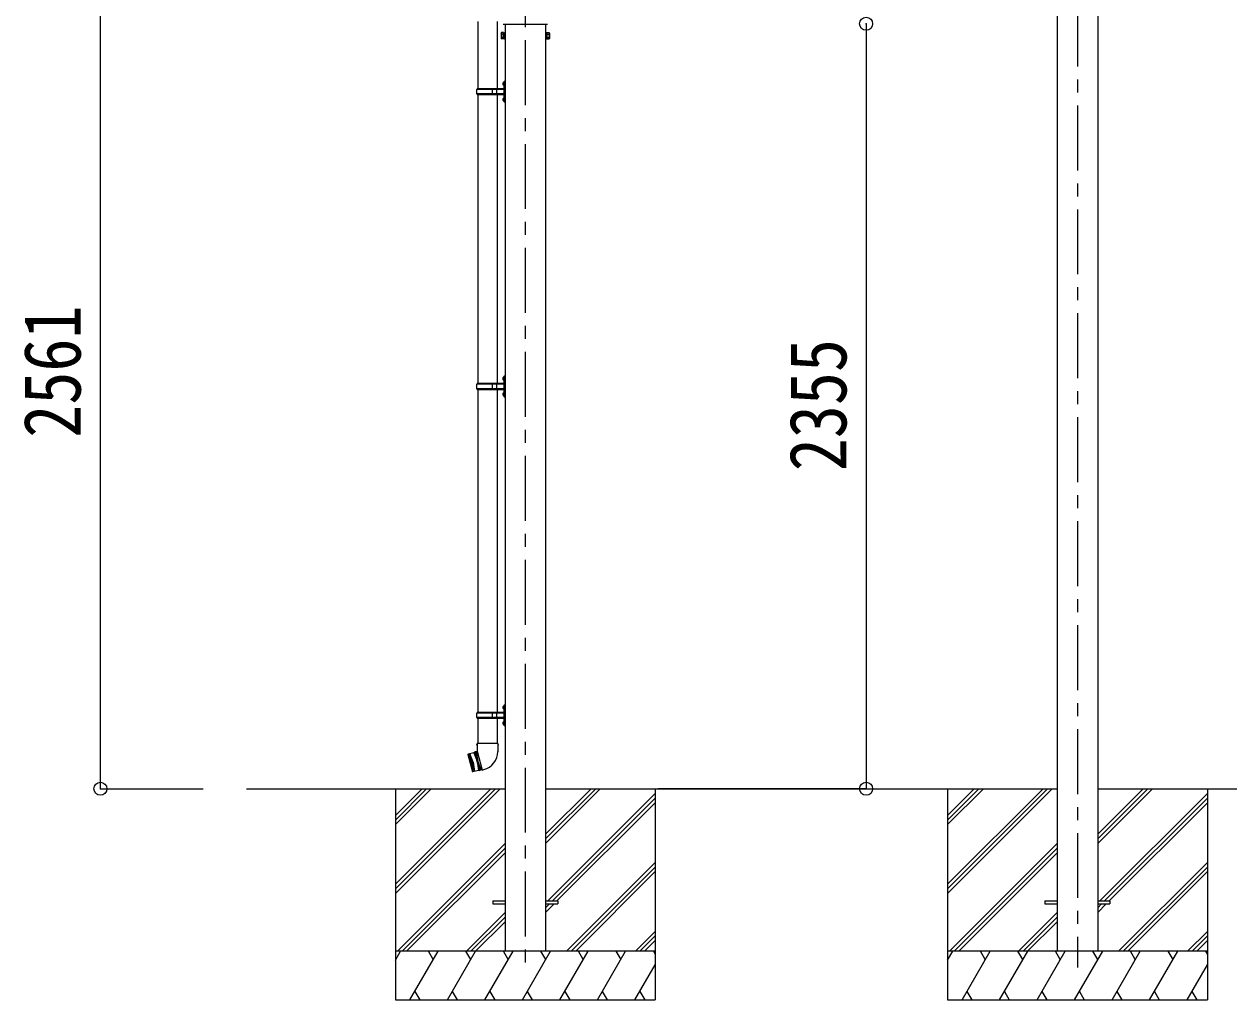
# Model space of a CAD drawing. Units: millimetres at full size, sheet at 1:40. Extents: x -11243 to 11243, y -7760 to 7760.
# Drawn here: x 694 to 4404, y -4998 to -1994 of the extents above; entities that cross this region are included whole.
import ezdxf
from ezdxf.enums import TextEntityAlignment as Align

# ---------------------------------------------------------------- set-up
doc = ezdxf.new("R2010")
doc.units = ezdxf.units.MM
doc.header["$LTSCALE"] = 40
doc.header["$PDMODE"] = 32
doc.header["$PDSIZE"] = 40
doc.linetypes.add('CHAIN1', pattern=[8, 5, -1, 1, -1])
doc.layers.add('0-3_ELV2', color=7, linetype='Continuous', lineweight=9)
doc.layers.add('0-6_OTH_LINE', color=6, linetype='Continuous', lineweight=9)
doc.styles.add('ＭＳ ゴシック', font='')
doc.styles.get('ＭＳ ゴシック').set_extended_font_data('MS Gothic')

msp = doc.modelspace()

# ---------------------------------------------------------------- linework, layer by layer
at = {"layer": '0-3_ELV2', "color": 5, "linetype": 'CHAIN1'}
for p, q in [((3937.19, -1604.08), (3937.19, -4898.39)), ((2237.2, -1722.95), (2237.2, -4898.39))]:
    msp.add_line(p, q, dxfattribs=at)
at = {"layer": '0-3_ELV2', "color": 4}
for p, q in [((3874.69, -1875), (3874.69, -4847.78)), ((3999.69, -1875), (3999.69, -4847.78)), ((2168.65, -1993.78), (2168.65, -1993.78)), ((2168.95, -1993.88), (2168.93, -1993.88)), ((2168.95, -1993.88), (2305.45, -1993.88)), ((2174.7, -1993.88), (2174.7, -4847.78)), ((2299.7, -1993.88), (2299.7, -4847.78)), ((2305.47, -1993.88), (2305.45, -1993.88)), ((2163.2, -2021.28), (2163.96, -2019.96)), ((2163.2, -2021.28), (2163.2, -2038.28)), ((2163.2, -2038.28), (2163.96, -2039.59)), ((2170.2, -2019.96), (2163.96, -2019.96)), ((2170.2, -2024.87), (2163.96, -2024.87)), ((2170.2, -2034.68), (2163.96, -2034.68)), ((2170.2, -2039.59), (2163.96, -2039.59)), ((2170.2, -2039.59), (2170.2, -2019.96)), ((2170.2, -2020.58), (2172.7, -2020.58)), ((2172.7, -2038.98), (2170.2, -2038.98)), ((2299.7, -2040.28), (2301.7, -2040.28)), ((2304.2, -2020.58), (2301.7, -2020.58)), ((2301.7, -2038.98), (2304.2, -2038.98)), ((2304.2, -2039.59), (2304.2, -2019.96)), ((2304.2, -2019.96), (2310.44, -2019.96)), ((2304.2, -2024.87), (2310.44, -2024.87)), ((2304.2, -2034.68), (2310.44, -2034.68)), ((2304.2, -2039.59), (2310.44, -2039.59)), ((2311.2, -2021.28), (2310.44, -2019.96)), ((2311.2, -2038.28), (2310.44, -2039.59)), ((2311.2, -2021.28), (2311.2, -2038.28)), ((2137.2, -4693.28), (2174.7, -4693.28)), ((2137.2, -4693.28), (2137.2, -4702.28)), ((2137.2, -4702.28), (2174.7, -4702.28)), ((2299.7, -4693.28), (2337.2, -4693.28)), ((2299.7, -4702.28), (2337.2, -4702.28)), ((2337.2, -4693.28), (2337.2, -4702.28)), ((3837.19, -4693.28), (3874.69, -4693.28)), ((3837.19, -4693.28), (3837.19, -4702.28)), ((3837.19, -4702.28), (3874.69, -4702.28)), ((3999.69, -4693.28), (4037.19, -4693.28)), ((3999.69, -4702.28), (4037.19, -4702.28)), ((4037.19, -4693.28), (4037.19, -4702.28))]:
    msp.add_line(p, q, dxfattribs=at)
at = {"layer": '0-3_ELV2'}
for p, q in [((2090.84, -1985.44), (2090.84, -2192.78)), ((2150.54, -1985.44), (2150.54, -2192.78)), ((2168.39, -2175.63), (2170.44, -2176.63)), ((2169.66, -2173.63), (2170.3, -2173.63)), ((2169.66, -2173.63), (2169.66, -2181.93)), ((2169.66, -2181.93), (2170.3, -2181.93)), ((2170.3, -2173.63), (2170.7, -2174.03)), ((2170.44, -2176.63), (2171.05, -2177.78)), ((2172.7, -2169.28), (2170.7, -2171.28)), ((2170.7, -2171.28), (2170.7, -2232.28)), ((2172.7, -2169.28), (2172.7, -2234.28)), ((2172.7, -2169.28), (2174.7, -2169.28)), ((2174.7, -2234.28), (2174.7, -2169.28)), ((2087.7, -2194.78), (2088.7, -2192.78)), ((2087.7, -2208.78), (2087.7, -2194.78)), ((2136.19, -2194.78), (2087.7, -2194.78)), ((2087.7, -2208.78), (2088.7, -2210.78)), ((2136.19, -2208.78), (2087.7, -2208.78)), ((2170.2, -2192.78), (2088.7, -2192.78)), ((2088.7, -2210.78), (2170.2, -2210.78)), ((2090.84, -2210.78), (2090.84, -3100.27)), ((2136.19, -2210.78), (2136.19, -2192.78)), ((2136.95, -2192.78), (2138.95, -2194.78)), ((2136.95, -2210.78), (2138.95, -2208.78)), ((2170.2, -2194.78), (2138.95, -2194.78)), ((2170.2, -2208.78), (2138.95, -2208.78)), ((2149.32, -2194.78), (2147.32, -2192.78)), ((2149.32, -2208.78), (2147.32, -2210.78)), ((2149.32, -2208.78), (2149.32, -2194.78)), ((2150.54, -2210.78), (2150.54, -3100.27)), ((2168.39, -2223.63), (2170.44, -2224.63)), ((2169.66, -2221.63), (2170.3, -2221.63)), ((2169.66, -2221.63), (2169.66, -2229.93)), ((2170.3, -2221.63), (2170.3, -2229.93)), ((2170.3, -2221.63), (2170.7, -2222.03)), ((2170.44, -2224.63), (2171.05, -2225.78)), ((2169.66, -2229.93), (2170.3, -2229.93)), ((2170.3, -2229.93), (2170.7, -2229.53)), ((2170.7, -2232.28), (2172.7, -2234.28)), ((2174.7, -2234.28), (2172.7, -2234.28)), ((2172.7, -3076.78), (2170.7, -3078.78)), ((2170.7, -3078.78), (2170.7, -3139.78)), ((2172.7, -3076.78), (2172.7, -3141.78)), ((2172.7, -3076.78), (2174.7, -3076.78)), ((2174.7, -3141.78), (2174.7, -3076.78)), ((2087.7, -3102.28), (2088.7, -3100.28)), ((2087.7, -3116.28), (2087.7, -3102.28)), ((2136.19, -3102.28), (2087.7, -3102.28)), ((2170.2, -3100.28), (2088.7, -3100.28)), ((2136.19, -3118.28), (2136.19, -3100.28)), ((2136.95, -3100.28), (2138.95, -3102.28)), ((2170.2, -3102.28), (2138.95, -3102.28)), ((2149.32, -3102.28), (2147.32, -3100.28)), ((2149.32, -3116.28), (2149.32, -3102.28)), ((2168.39, -3083.13), (2170.44, -3084.13)), ((2169.66, -3081.13), (2170.3, -3081.13)), ((2169.66, -3081.13), (2169.66, -3089.43)), ((2169.66, -3089.43), (2170.3, -3089.43)), ((2170.3, -3081.13), (2170.7, -3081.53)), ((2170.44, -3084.13), (2171.05, -3085.28)), ((2087.7, -3116.28), (2088.7, -3118.28)), ((2136.19, -3116.28), (2087.7, -3116.28)), ((2088.7, -3118.28), (2170.2, -3118.28)), ((2090.84, -3118.27), (2090.84, -4112.78)), ((2136.95, -3118.28), (2138.95, -3116.28)), ((2170.2, -3116.28), (2138.95, -3116.28)), ((2149.32, -3116.28), (2147.32, -3118.28)), ((2150.54, -3118.27), (2150.54, -4112.78)), ((2168.39, -3131.13), (2170.44, -3132.13)), ((2169.66, -3129.13), (2170.3, -3129.13)), ((2169.66, -3129.13), (2169.66, -3137.43)), ((2169.66, -3137.43), (2170.3, -3137.43)), ((2170.3, -3129.13), (2170.3, -3137.43)), ((2170.3, -3129.13), (2170.7, -3129.53)), ((2170.3, -3137.43), (2170.7, -3137.03)), ((2170.44, -3132.13), (2171.05, -3133.28)), ((2170.7, -3139.78), (2172.7, -3141.78)), ((2174.7, -3141.78), (2172.7, -3141.78)), ((2087.7, -4114.78), (2088.7, -4112.78)), ((2087.7, -4128.78), (2087.7, -4114.78)), ((2136.19, -4114.78), (2087.7, -4114.78)), ((2170.2, -4112.78), (2088.7, -4112.78)), ((2136.19, -4130.78), (2136.19, -4112.78)), ((2136.95, -4112.78), (2138.95, -4114.78)), ((2170.2, -4114.78), (2138.95, -4114.78)), ((2149.32, -4114.78), (2147.32, -4112.78)), ((2149.32, -4128.78), (2149.32, -4114.78)), ((2168.39, -4095.63), (2170.44, -4096.63)), ((2169.66, -4093.63), (2170.3, -4093.63)), ((2169.66, -4093.63), (2169.66, -4101.93)), ((2169.66, -4101.93), (2170.3, -4101.93)), ((2170.3, -4093.63), (2170.7, -4094.03)), ((2170.44, -4096.63), (2171.05, -4097.78)), ((2172.7, -4089.28), (2170.7, -4091.28)), ((2170.7, -4091.28), (2170.7, -4152.28)), ((2172.7, -4089.28), (2172.7, -4154.28)), ((2172.7, -4089.28), (2174.7, -4089.28)), ((2174.7, -4154.28), (2174.7, -4089.28)), ((2087.7, -4128.78), (2088.7, -4130.78)), ((2136.19, -4128.78), (2087.7, -4128.78)), ((2088.7, -4130.78), (2170.2, -4130.78)), ((2090.84, -4130.78), (2090.84, -4208.65)), ((2136.95, -4130.78), (2138.95, -4128.78)), ((2170.2, -4128.78), (2138.95, -4128.78)), ((2149.32, -4128.78), (2147.32, -4130.78)), ((2150.54, -4130.78), (2150.54, -4208.65)), ((2168.39, -4143.63), (2170.44, -4144.63)), ((2169.66, -4141.63), (2170.3, -4141.63)), ((2169.66, -4141.63), (2169.66, -4149.93)), ((2169.66, -4149.93), (2170.3, -4149.93)), ((2170.3, -4141.63), (2170.3, -4149.93)), ((2170.3, -4141.63), (2170.7, -4142.03)), ((2170.3, -4149.93), (2170.7, -4149.53)), ((2170.44, -4144.63), (2171.05, -4145.78)), ((2170.7, -4152.28), (2172.7, -4154.28)), ((2174.7, -4154.28), (2172.7, -4154.28)), ((2088.99, -4208.65), (2087.29, -4213.15)), ((2089.02, -4213.65), (2087.29, -4213.15)), ((2152.39, -4208.65), (2088.99, -4208.65)), ((2088.99, -4208.65), (2089.13, -4231.89)), ((2152.39, -4208.65), (2152.24, -4233.65)), ((2060.41, -4242.17), (2060.77, -4241.56)), ((2060.41, -4242.17), (2074.73, -4295.59)), ((2078.64, -4236.77), (2060.77, -4241.56)), ((2075.34, -4295.94), (2060.77, -4241.56)), ((2064.63, -4240.53), (2079.2, -4294.91)), ((2069.02, -4268.49), (2064.63, -4240.53)), ((2066.56, -4240.01), (2081.13, -4294.39)), ((2076.75, -4266.42), (2066.56, -4240.01)), ((2081.27, -4235.03), (2078.64, -4236.77)), ((2081.27, -4235.03), (2083.21, -4234.51)), ((2096.36, -4291.34), (2081.27, -4235.03)), ((2086.17, -4233.98), (2083.21, -4234.51)), ((2083.21, -4234.51), (2098.3, -4290.83)), ((2089.07, -4233.2), (2086.17, -4233.98)), ((2086.17, -4233.98), (2090.75, -4262.67)), ((2089.13, -4231.89), (2088.74, -4231.99)), ((2088.74, -4231.99), (2104.35, -4290.24)), ((2101.13, -4289.81), (2090.75, -4262.67)), ((2069.02, -4268.49), (2079.2, -4294.91)), ((2075.34, -4295.94), (2074.73, -4295.59)), ((2093.21, -4291.15), (2075.34, -4295.94)), ((2076.75, -4266.42), (2081.13, -4294.39)), ((2096.36, -4291.34), (2093.21, -4291.15)), ((2096.36, -4291.34), (2098.3, -4290.83)), ((2101.13, -4289.81), (2098.3, -4290.83)), ((2104.03, -4289.03), (2101.13, -4289.81)), ((2104.35, -4290.24), (2109.26, -4288.92)), ((1378.36, -4347.78), (2174.7, -4347.78)), ((1837.2, -4347.78), (1837.2, -4997.78)), ((1837.2, -4641.95), (2131.38, -4347.78)), ((1837.2, -4656.1), (2145.52, -4347.78)), ((1837.2, -4670.24), (2159.66, -4347.78)), ((1837.2, -4458.11), (1947.53, -4347.78)), ((1837.2, -4443.97), (1933.39, -4347.78)), ((1837.2, -4429.82), (1919.24, -4347.78)), ((2299.7, -4347.78), (3874.69, -4347.78)), ((2299.7, -4516.11), (2468.03, -4347.78)), ((2299.7, -4501.96), (2453.89, -4347.78)), ((2299.7, -4487.82), (2439.74, -4347.78)), ((2306.37, -4693.28), (2637.2, -4362.46)), ((2320.51, -4693.28), (2637.2, -4376.6)), ((2637.2, -4347.78), (2637.2, -4997.78)), ((3537.19, -4347.78), (3537.19, -4997.78)), ((3537.19, -4641.95), (3831.37, -4347.78)), ((3537.19, -4656.1), (3845.52, -4347.78)), ((3537.19, -4670.24), (3859.66, -4347.78)), ((3537.19, -4458.11), (3647.53, -4347.78)), ((3537.19, -4443.97), (3633.38, -4347.78)), ((3537.19, -4429.82), (3619.24, -4347.78)), ((3999.69, -4347.78), (5574.69, -4347.78)), ((3999.69, -4516.11), (4168.03, -4347.78)), ((3999.69, -4501.96), (4153.88, -4347.78)), ((3999.69, -4487.82), (4139.74, -4347.78)), ((4006.37, -4693.28), (4337.19, -4362.46)), ((4020.51, -4693.28), (4337.19, -4376.6)), ((4337.19, -4347.78), (4337.19, -4997.78)), ((2334.66, -4693.28), (2637.2, -4390.74)), ((4034.65, -4693.28), (4337.19, -4390.74)), ((1843.5, -4847.78), (2174.7, -4516.59)), ((3543.5, -4847.78), (3874.69, -4516.59)), ((1857.65, -4847.78), (2174.7, -4530.73)), ((1871.79, -4847.78), (2174.7, -4544.87)), ((3557.64, -4847.78), (3874.69, -4530.73)), ((3571.79, -4847.78), (3874.69, -4544.87)), ((2364, -4847.78), (2637.2, -4574.59)), ((2378.15, -4847.78), (2637.2, -4588.73)), ((4064, -4847.78), (4337.19, -4574.59)), ((4078.14, -4847.78), (4337.19, -4588.73)), ((2392.29, -4847.78), (2637.2, -4602.87)), ((4092.29, -4847.78), (4337.19, -4602.87)), ((2299.7, -4728.24), (2325.66, -4702.28)), ((2299.7, -4714.1), (2311.51, -4702.28)), ((3999.69, -4728.24), (4025.65, -4702.28)), ((3999.69, -4714.1), (4011.51, -4702.28)), ((2174.7, -4728.72), (2055.64, -4847.78)), ((2069.78, -4847.78), (2174.7, -4742.86)), ((3874.69, -4728.72), (3755.63, -4847.78)), ((3769.78, -4847.78), (3874.69, -4742.86)), ((2083.92, -4847.78), (2174.7, -4757)), ((3783.92, -4847.78), (3874.69, -4757)), ((2576.14, -4847.78), (2637.2, -4786.72)), ((2590.28, -4847.78), (2637.2, -4800.86)), ((2604.42, -4847.78), (2637.2, -4815)), ((4276.13, -4847.78), (4337.19, -4786.72)), ((4290.28, -4847.78), (4337.19, -4800.86)), ((4304.42, -4847.78), (4337.19, -4815)), ((2637.2, -4847.78), (1837.2, -4847.78)), ((1837.2, -4875.28), (1853.08, -4847.78)), ((1881.94, -4997.78), (1968.55, -4847.78)), ((1953.55, -4873.76), (1938.54, -4847.78)), ((1997.41, -4997.78), (2084.02, -4847.78)), ((2069.01, -4873.76), (2054.01, -4847.78)), ((2112.88, -4997.78), (2199.49, -4847.78)), ((2184.48, -4873.76), (2169.48, -4847.78)), ((2228.35, -4997.78), (2314.96, -4847.78)), ((2299.96, -4873.76), (2284.95, -4847.78)), ((2343.82, -4997.78), (2430.43, -4847.78)), ((2415.43, -4873.76), (2400.42, -4847.78)), ((2459.29, -4997.78), (2545.9, -4847.78)), ((2515.9, -4847.78), (2530.9, -4873.76)), ((2631.37, -4847.78), (2637.2, -4857.88)), ((4337.19, -4847.78), (3537.19, -4847.78)), ((3537.19, -4875.28), (3553.07, -4847.78)), ((3581.94, -4997.78), (3668.54, -4847.78)), ((3653.54, -4873.76), (3638.54, -4847.78)), ((3697.41, -4997.78), (3784.01, -4847.78)), ((3769.01, -4873.76), (3754.01, -4847.78)), ((3812.88, -4997.78), (3899.48, -4847.78)), ((3884.48, -4873.76), (3869.48, -4847.78)), ((3928.35, -4997.78), (4014.95, -4847.78)), ((3999.95, -4873.76), (3984.95, -4847.78)), ((4043.82, -4997.78), (4130.42, -4847.78)), ((4115.42, -4873.76), (4100.42, -4847.78)), ((4159.29, -4997.78), (4245.89, -4847.78)), ((4215.89, -4847.78), (4230.89, -4873.76)), ((4331.36, -4847.78), (4337.19, -4857.88)), ((2574.76, -4997.78), (2637.2, -4889.64)), ((4274.76, -4997.78), (4337.19, -4889.64)), ((1837.2, -4997.78), (2637.2, -4997.78)), ((1896.94, -4971.8), (1911.94, -4997.78)), ((2012.41, -4971.8), (2027.41, -4997.78)), ((2127.88, -4971.8), (2142.88, -4997.78)), ((2243.35, -4971.8), (2258.35, -4997.78)), ((2358.82, -4971.8), (2373.82, -4997.78)), ((2474.29, -4971.8), (2489.29, -4997.78)), ((2589.76, -4971.8), (2604.76, -4997.78)), ((3537.19, -4997.78), (4337.19, -4997.78)), ((3596.94, -4971.8), (3611.94, -4997.78)), ((3712.41, -4971.8), (3727.41, -4997.78)), ((3827.88, -4971.8), (3842.88, -4997.78)), ((3943.35, -4971.8), (3958.35, -4997.78)), ((4058.82, -4971.8), (4073.82, -4997.78)), ((4174.29, -4971.8), (4189.29, -4997.78)), ((4289.76, -4971.8), (4304.76, -4997.78))]:
    msp.add_line(p, q, dxfattribs=at)
at = {"layer": '0-3_ELV2', "color": 6}
for p, q in [((928.72, -4347.78), (1244.96, -4347.78)), ((3286.59, -4347.78), (2646.56, -4347.78))]:
    msp.add_line(p, q, dxfattribs=at)
at = {"layer": '0-3_ELV2', "color": 4}
for points in [[(2168.76, -1993.84), (2168.7, -1993.81), (2168.65, -1993.78)], [(2168.93, -1993.88), (2168.77, -1993.84), (2168.76, -1993.84)], [(2305.64, -1993.84), (2305.48, -1993.88), (2305.47, -1993.88)], [(2305.75, -1993.78), (2305.75, -1993.78), (2305.64, -1993.84)], [(2301.7, -2040.28), (2301.7, -2019.28), (2299.7, -2019.28)]]:
    msp.add_lwpolyline(points, dxfattribs=at)
msp.add_lwpolyline([(2172.7, -2040.28), (2172.7, -2019.28), (2174.7, -2019.28), (2174.7, -2040.28)], close=True, dxfattribs=at)
at = {"layer": '0-3_ELV2'}
for points in [[(2168.39, -2179.93), (2170.44, -2178.93), (2171.05, -2177.78)], [(2170.3, -2173.63), (2170.3, -2181.93), (2170.7, -2181.53)], [(2168.39, -2227.93), (2170.44, -2226.93), (2171.05, -2225.78)], [(2168.39, -3087.43), (2170.44, -3086.43), (2171.05, -3085.28)], [(2170.3, -3081.13), (2170.3, -3089.43), (2170.7, -3089.03)], [(2168.39, -3135.43), (2170.44, -3134.43), (2171.05, -3133.28)], [(2168.39, -4099.93), (2170.44, -4098.93), (2171.05, -4097.78)], [(2170.3, -4093.63), (2170.3, -4101.93), (2170.7, -4101.53)], [(2168.39, -4147.93), (2170.44, -4146.93), (2171.05, -4145.78)], [(2152.39, -4208.65), (2153.89, -4213.15), (2152.36, -4213.65)], [(2078.64, -4236.77), (2088.82, -4263.19), (2093.21, -4291.15)]]:
    msp.add_lwpolyline(points, dxfattribs=at)
at = {"layer": '0-3_ELV2', "color": 4}
for centre, radius, start, end in [((2167.54, -2022.42), 4.34, 145.61575, 214.38425), ((2179.44, -2029.78), 16.24, 162.41205, 197.58795), ((2167.54, -2037.14), 4.34, 145.61575, 214.38425), ((2306.85, -2022.42), 4.34, 325.61575, 34.38425), ((2294.96, -2029.78), 16.24, 342.41205, 17.58795), ((2306.85, -2037.14), 4.34, 325.61575, 34.38425)]:
    msp.add_arc(centre, radius, start, end, dxfattribs=at)
at = {"layer": '0-3_ELV2'}
for centre, radius, start, end in [((2173.99, -2177.78), 6, 136.21765, 223.78235), ((2173.99, -2225.78), 6, 136.21765, 223.78235), ((2170.2, -2192.28), 0.5, 270, 0), ((2170.2, -2194.28), 0.5, 270, 0), ((2170.2, -2209.28), 0.5, 0, 90), ((2170.2, -2211.28), 0.5, 0, 90), ((2173.99, -3085.28), 6, 136.21765, 223.78235), ((2170.2, -3099.78), 0.5, 270, 0), ((2170.2, -3101.78), 0.5, 270, 0), ((2173.99, -3133.28), 6, 136.21765, 223.78235), ((2170.2, -3116.78), 0.5, 0, 90), ((2170.2, -3118.78), 0.5, 0, 90), ((2173.99, -4097.78), 6, 136.21765, 223.78235), ((2170.2, -4112.28), 0.5, 270, 0), ((2170.2, -4114.28), 0.5, 270, 0), ((2173.99, -4145.78), 6, 136.21765, 223.78235), ((2170.2, -4129.28), 0.5, 0, 90), ((2170.2, -4131.28), 0.5, 0, 90), ((2094.25, -4232.9), 58, 285, 359.65623)]:
    msp.add_arc(centre, radius, start, end, dxfattribs=at)
at = {"layer": '0-3_ELV2', "color": 6}
for p in [(3286.59, -1992.78), (928.72, -4347.78), (3286.59, -4347.78)]:
    msp.add_point(p, dxfattribs=at)
at = {"layer": '0-6_OTH_LINE'}
for p, q in [((928.72, -4347.78), (928.72, -1786.54)), ((3286.59, -1992.78), (3286.59, -4347.78))]:
    msp.add_line(p, q, dxfattribs=at)

# ---------------------------------------------------------------- texts
at = {"layer": '0-3_ELV2', "style": 'ＭＳ ゴシック', "width": 0.85}
for s, p in [('2561', (920.72, -3267.16)), ('2355', (3278.59, -3370.28))]:
    msp.add_text(s, height=176, rotation=90, dxfattribs=at).set_placement(p, align=Align.BOTTOM_LEFT)

doc.saveas('drawing.dxf')
